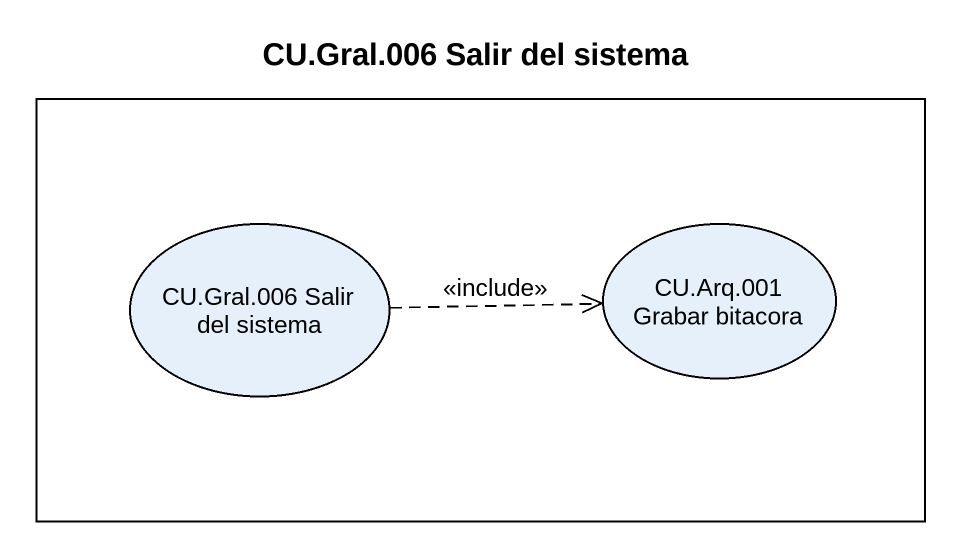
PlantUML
@startuml
title CU.Gral.006 Salir del sistema
rectangle " " as rectangle1 {
  usecase "CU.Gral.006 Salir del sistema" as CU_Gral_006_Salir_del
  usecase "CU.Arq.001 Grabar bitacora" as CU_Arq_001_Grabar_bitacora
}
CU_Gral_006_Salir_del .right.> CU_Arq_001_Grabar_bitacora : <<include>>
@enduml
